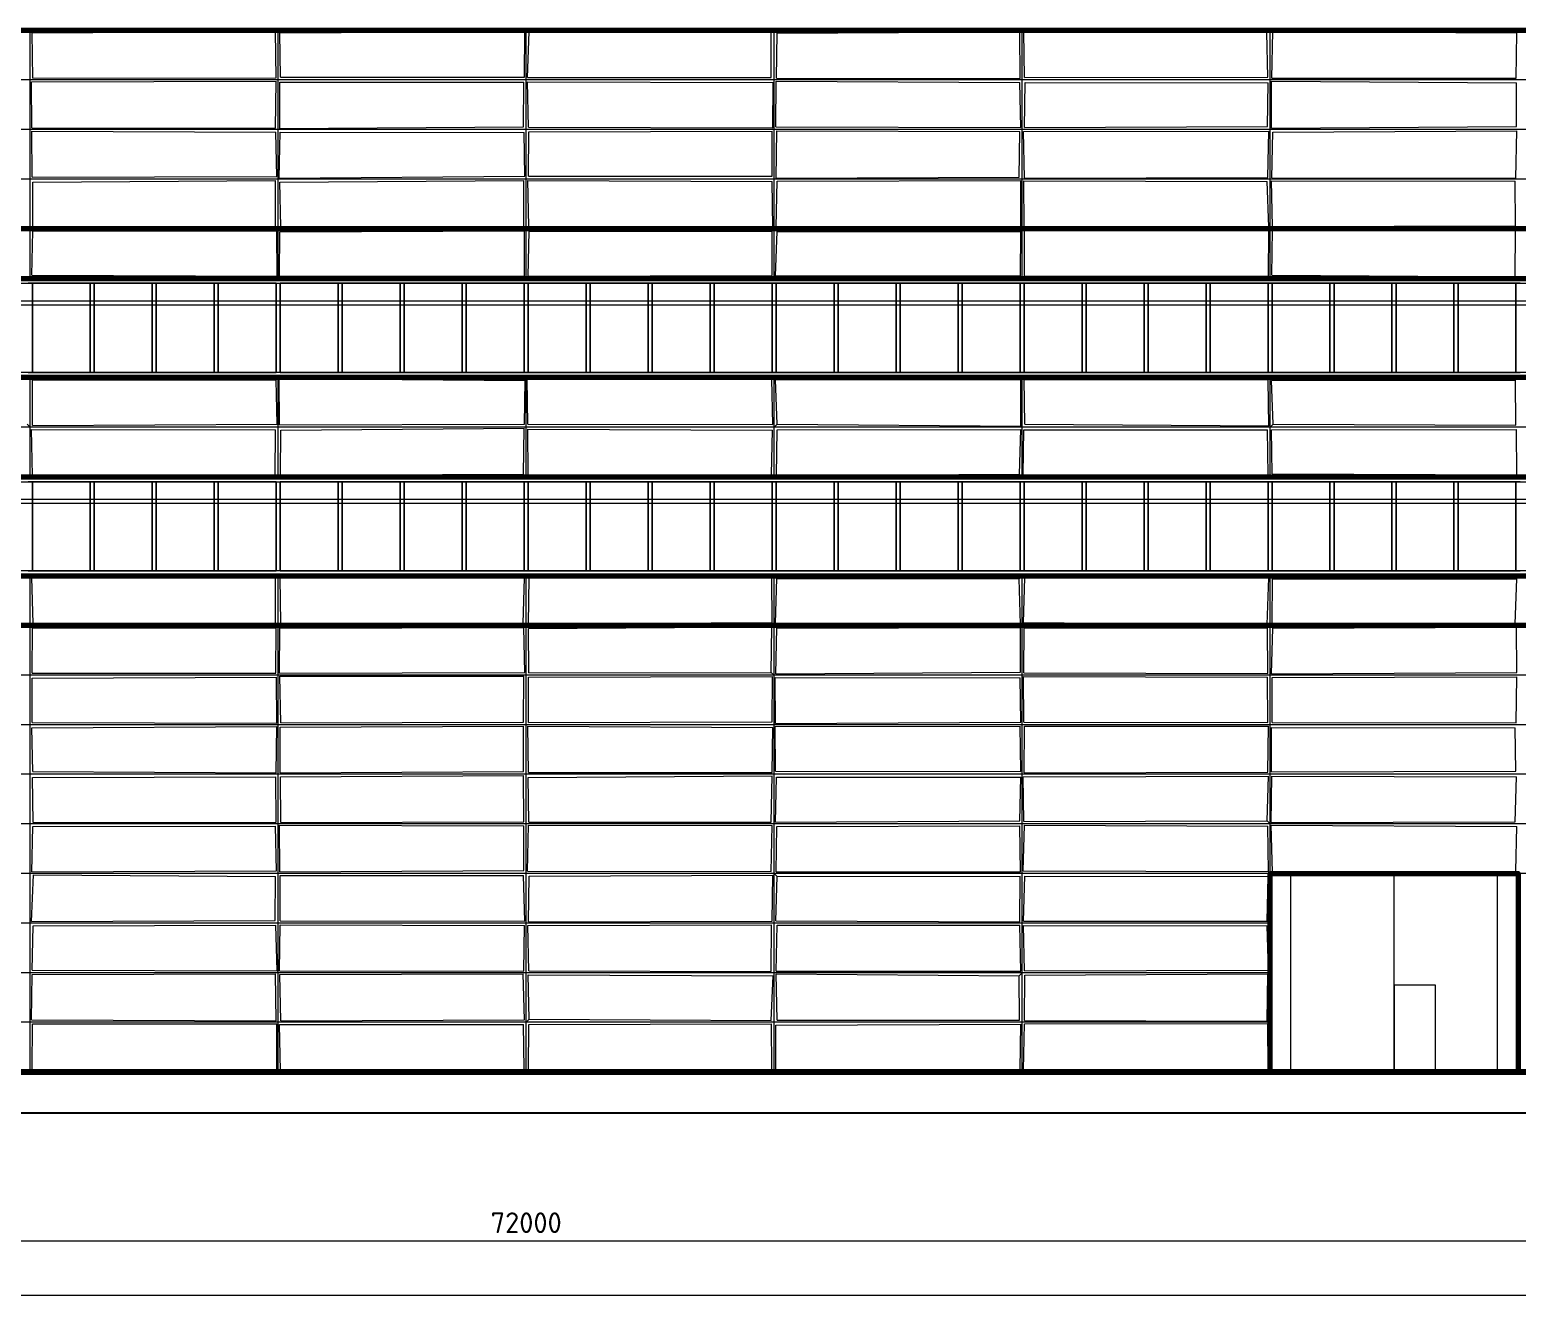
# Model space of a CAD drawing. Extents: x -50000 to 1632000, y -47600 to 308800.
# Drawn here: x 209987 to 245981, y -4550 to 26215 of the extents above; entities that cross this region are included whole.
import ezdxf

# ---------------------------------------------------------------- set-up
doc = ezdxf.new("R2010")
doc.units = 0
doc.header["$MEASUREMENT"] = 0
doc.layers.get('Defpoints').update_dxf_attribs({"color": 6})
doc.layers.add('2', color=7, linetype='Continuous')
doc.styles.get("Standard").update_dxf_attribs({"font": 'isocpeur.ttf'})
doc.dimstyles.get("Standard").update_dxf_attribs({"dimscale": 200, "dimtxt": 2.5, "dimasz": 1.5, "dimexe": 1.5, "dimexo": 5, "dimgap": 1, "dimtad": 1, "dimtoh": 1, "dimdec": 0, "dimrnd": 10, "dimzin": 0, "dimtxsty": 'Standard', "dimblk": 'OBLIQUE', "dimcen": 1, "dimdle": 1.5, "dimclrd": 256, "dimclre": 256, "dimclrt": 256, "dimadec": 0, "dimazin": 0, "dimtfac": 1, "dimtdec": 0, "dimtix": 1, "dimtmove": 0, "dimatfit": 3, "dimldrblk": 'NONE', "dimfxl": 1, "dimtolj": 1, "dimtzin": 0, "dimlwd": 18, "dimlwe": 18, "dimarcsym": 1})

# ---------------------------------------------------------------- blocks, each defined once
blk = doc.blocks.new('_Oblique')
at = {"color": 0, "linetype": 'ByBlock', "lineweight": -2}
blk.add_line((-0.5, -0.5), (0.5, 0.5), dxfattribs=at)
blk = doc.blocks.new('*D28')
at = {"layer": '2', "linetype": 'Continuous', "lineweight": 18, "transparency": 16777216}
blk.add_line((258300, -3100), (185700, -3100), dxfattribs=at)
at = {"layer": 'Defpoints', "color": 0, "linetype": 'Continuous', "transparency": 16777216}
for p in [(186000, 0), (258000, 0), (186000, -3100)]:
    blk.add_point(p, dxfattribs=at)
at = {"layer": '2', "linetype": 'Continuous', "lineweight": 18, "transparency": 16777216, "xscale": 300, "yscale": 300, "zscale": 300, "rotation": 180}
blk.add_blockref('_Oblique', (186000, -3100), dxfattribs=at)
at = {"layer": '2', "linetype": 'Continuous', "lineweight": 18, "transparency": 16777216, "xscale": 300, "yscale": 300, "zscale": 300}
blk.add_blockref('_Oblique', (258000, -3100), dxfattribs=at)
at = {"layer": '2', "linetype": 'Continuous', "lineweight": 18, "transparency": 16777216, "insert": (222000, -2650), "char_height": 500, "attachment_point": 5}
blk.add_mtext('\\A1;72000', dxfattribs=at)
blk = doc.blocks.new('_None')
blk = doc.blocks.new('*D31')
at = {"layer": '2', "linetype": 'Continuous', "lineweight": 18, "transparency": 16777216}
blk.add_line((-300, -4400), (402300, -4400), dxfattribs=at)
at = {"layer": 'Defpoints', "color": 0, "linetype": 'Continuous', "transparency": 16777216}
for p in [(0, 0), (402000, 0), (402000, -4400)]:
    blk.add_point(p, dxfattribs=at)
at = {"layer": '2', "linetype": 'Continuous', "lineweight": 18, "transparency": 16777216, "xscale": 300, "yscale": 300, "zscale": 300, "rotation": 180}
blk.add_blockref('_Oblique', (0, -4400), dxfattribs=at)
at = {"layer": '2', "linetype": 'Continuous', "lineweight": 18, "transparency": 16777216, "xscale": 300, "yscale": 300, "zscale": 300}
blk.add_blockref('_Oblique', (402000, -4400), dxfattribs=at)
at = {"layer": '2', "linetype": 'Continuous', "lineweight": 18, "transparency": 16777216, "insert": (201000, -3950), "char_height": 500, "attachment_point": 5}
blk.add_mtext('\\A1;402000', dxfattribs=at)

msp = doc.modelspace()

# ---------------------------------------------------------------- linework, layer by layer
at = {"layer": '2', "color": 8, "linetype": 'Continuous', "lineweight": 13}
for p, q in [((210000, 20200), (210000, 26200)), ((216000, 20200), (216000, 26200)), ((222000, 20200), (222000, 26200)), ((228000, 20200), (228000, 26200)), ((234000, 20200), (234000, 26200)), ((240000, 20200), (240000, 26200)), ((258000, 25000), (186000, 25000)), ((258000, 23800), (186000, 23800)), ((258000, 22600), (186000, 22600)), ((210000, 15400), (210000, 17800)), ((216000, 15400), (216000, 17800)), ((222000, 15400), (222000, 17800)), ((228000, 15400), (228000, 17800)), ((234000, 15400), (234000, 17800)), ((240000, 15400), (240000, 17800)), ((258000, 16600), (186000, 16600)), ((210000, 1000), (210000, 13000)), ((216000, 1000), (216000, 13000)), ((222000, 1000), (222000, 13000)), ((228000, 1000), (228000, 13000)), ((234000, 1000), (234000, 13000)), ((240000, 1000), (240000, 13000)), ((258000, 10600), (186000, 10600)), ((258000, 9400), (186000, 9400)), ((258000, 8200), (186000, 8200)), ((258000, 7000), (186000, 7000)), ((258000, 5800), (204000, 5800)), ((240000, 4600), (204000, 4600)), ((240000, 3400), (204000, 3400)), ((240000, 2200), (204000, 2200))]:
    msp.add_line(p, q, dxfattribs=at)
at = {"layer": '2', "color": 8, "linetype": 'Continuous', "lineweight": 9}
for p, q in [((210041.9, 26136.9), (215935.2, 26171.7)), ((210060, 25046.7), (210041.9, 26136.9)), ((215949.6, 25054.6), (215935.2, 26171.7)), ((216040.5, 26138.5), (221968.7, 26173.9)), ((216052.1, 25064.3), (216040.5, 26138.5)), ((221962.1, 25068.1), (221968.7, 26173.9)), ((222029.9, 25056.1), (222074.2, 26167.6)), ((222074.2, 26167.6), (227926.7, 26158.3)), ((227926.4, 25058.1), (227926.7, 26158.3)), ((228000, 26200), (228073.3, 26131)), ((228053.2, 25044.6), (228073.3, 26131)), ((228073.3, 26131), (233944.2, 26163.5)), ((233950.6, 25034.3), (233944.2, 26163.5)), ((234039.6, 26162), (239925.6, 26149.5)), ((234056.5, 25056.2), (234039.6, 26162)), ((239942.6, 25069), (239925.6, 26149.5)), ((240042.9, 25039.8), (240066.1, 26169.9)), ((240066.1, 26169.9), (245973.2, 26141.8)), ((245957.6, 25043.1), (245973.2, 26141.8)), ((210030.5, 24954.2), (215949.2, 24973.7)), ((210037.6, 23838.4), (210030.5, 24954.2)), ((210060, 25046.7), (215949.6, 25054.6)), ((215931.5, 23829.8), (215949.2, 24973.7)), ((216035.1, 23828.4), (216040.6, 24949.9)), ((216040.6, 24949.9), (221943.2, 24945)), ((216052.1, 25064.3), (221962.1, 25068.1)), ((221938.9, 23862.9), (221943.2, 24945)), ((222028.9, 24953.3), (227972.6, 24937.8)), ((222057.5, 23861.3), (222028.9, 24953.3)), ((222029.9, 25056.1), (227926.4, 25058.1)), ((227967.8, 23844.7), (227972.6, 24937.8)), ((228041, 23863.2), (228051.7, 24974.6)), ((228051.7, 24974.6), (233943.9, 24937.6)), ((228053.2, 25044.6), (233950.6, 25034.3)), ((233965.7, 23850.2), (233943.9, 24937.6)), ((234056.5, 25056.2), (239942.6, 25069)), ((234060.6, 23848.4), (234071.5, 24942.1)), ((234071.5, 24942.1), (239954.4, 24934.5)), ((239940.9, 23872.2), (239954.4, 24934.5)), ((240033.2, 23832.5), (240038.1, 24969.9)), ((240038.1, 24969.9), (245964, 24933.7)), ((240042.9, 25039.8), (245957.6, 25043.1)), ((245958.9, 23871.1), (245964, 24933.7)), ((210034.1, 23761.8), (215943.1, 23734.4)), ((210048.3, 22644.4), (210034.1, 23761.8)), ((210037.6, 23838.4), (215931.5, 23829.8)), ((216035.1, 23828.4), (221938.9, 23862.9)), ((222057.5, 23861.3), (227967.8, 23844.7)), ((222067.1, 23743.1), (227953.8, 23759.7)), ((227950.4, 22670.3), (227953.8, 23759.7)), ((228041, 23863.2), (233965.7, 23850.2)), ((228049, 22626.5), (228064.5, 23769)), ((228064.5, 23769), (233945.2, 23755.9)), ((233925.9, 22649.8), (233945.2, 23755.9)), ((234030.1, 23752.4), (239971.7, 23764.6)), ((234060.6, 23848.4), (239940.9, 23872.2)), ((239947.3, 22641.4), (239971.7, 23764.6)), ((240033.2, 23832.5), (245958.9, 23871.1)), ((240070.2, 23736.7), (245971.6, 23768)), ((245946.6, 22627.2), (245971.6, 23768)), ((215964.4, 22667.5), (215943.1, 23734.4)), ((216026, 22627.3), (216049.6, 23736.9)), ((216049.6, 23736.9), (221953.2, 23728.6)), ((221967.8, 22673.8), (221953.2, 23728.6)), ((222059.5, 22671.8), (222067.1, 23743.1)), ((234055.6, 22625.8), (234030.1, 23752.4)), ((240044.5, 22634.3), (240070.2, 23736.7)), ((210048.3, 22644.4), (215964.4, 22667.5)), ((210059.7, 22527), (215934.1, 22563.9)), ((210063.6, 21432.9), (210059.7, 22527)), ((215933.6, 21431.6), (215934.1, 22563.9)), ((216026, 22627.3), (221967.8, 22673.8)), ((216038.3, 22528), (221942.4, 22568.1)), ((216064.6, 21442.9), (216038.3, 22528)), ((221942.6, 21456.8), (221942.4, 22568.1)), ((222037.6, 22571.4), (227953.5, 22543.1)), ((222062.4, 21466.1), (222037.6, 22571.4)), ((222059.5, 22671.8), (227950.4, 22670.3)), ((227966.3, 21429), (227953.5, 22543.1)), ((228047.3, 21442.9), (228072.6, 22549.9)), ((228049, 22626.5), (233925.9, 22649.8)), ((228072.6, 22549.9), (233966.4, 22570.4)), ((233968.9, 21432.5), (233966.4, 22570.4)), ((234037.7, 22556.1), (239929, 22539.8)), ((234050, 21446.4), (234037.7, 22556.1)), ((234055.6, 22625.8), (239947.3, 22641.4)), ((239968, 21450.4), (239929, 22539.8)), ((240030.9, 22562.7), (245931.1, 22548.2)), ((240058.8, 21456.1), (240030.9, 22562.7)), ((240044.5, 22634.3), (245946.6, 22627.2)), ((245939.1, 21474.4), (245931.1, 22548.2)), ((210036.2, 20273.7), (210063.2, 21339.5)), ((210063.2, 21339.5), (215965.9, 21349.5)), ((210063.6, 21432.9), (215933.6, 21431.6)), ((215972.1, 20249.5), (215965.9, 21349.5)), ((216027.5, 20258.8), (216036.9, 21327.2)), ((216036.9, 21327.2), (221958.1, 21350.9)), ((216064.6, 21442.9), (221942.6, 21456.8)), ((221959, 20251.1), (221958.1, 21350.9)), ((222046.2, 20255.2), (222070.1, 21341.8)), ((222062.4, 21466.1), (227966.3, 21429)), ((222070.1, 21341.8), (227949.7, 21338.4)), ((227949.8, 20267.7), (227949.7, 21338.4)), ((228031.8, 20260), (228070.9, 21331.1)), ((228047.3, 21442.9), (233968.9, 21432.5)), ((228070.9, 21331.1), (233971, 21336.5)), ((233957.1, 20264), (233971, 21336.5)), ((234050, 21446.4), (239968, 21450.4)), ((234055.4, 20249.6), (234057, 21347.1)), ((234057, 21347.1), (239968.5, 21359.4)), ((239960.1, 20258.6), (239968.5, 21359.4)), ((240039.4, 20274.5), (240061.8, 21373.9)), ((240058.8, 21456.1), (245939.1, 21474.4)), ((240061.8, 21373.9), (245940.6, 21374.8)), ((245927.5, 20240.1), (245940.6, 21374.8)), ((210036.2, 20273.7), (215972.1, 20249.5)), ((216027.5, 20258.8), (221959, 20251.1)), ((222046.2, 20255.2), (227949.8, 20267.7)), ((228031.8, 20260), (233957.1, 20264)), ((234055.4, 20249.6), (239960.1, 20258.6)), ((240039.4, 20274.5), (245927.5, 20240.1)), ((210052.2, 17744.6), (215948.9, 17740.3)), ((210056.1, 16635.6), (210052.2, 17744.6)), ((215972.1, 16672.2), (215948.9, 17740.3)), ((216025.7, 17773.5), (221974.7, 17730.7)), ((216032.5, 16659.6), (216025.7, 17773.5)), ((221960.4, 16670.7), (221974.7, 17730.7)), ((222026.6, 17760.1), (227946.3, 17757)), ((222036.7, 16669.2), (222026.6, 17760.1)), ((227967.6, 16663.7), (227946.3, 17757)), ((228034, 17743.5), (233970.8, 17755.6)), ((228070.6, 16672.2), (228034, 17743.5)), ((233966.5, 16625.5), (233970.8, 17755.6)), ((234052.3, 17751.2), (239951.1, 17747.8)), ((234064.4, 16669.4), (234052.3, 17751.2)), ((239969.6, 16630.1), (239951.1, 17747.8)), ((240035.7, 17729.8), (245935.2, 17732.6)), ((240072.7, 16673.8), (240035.7, 17729.8)), ((245947.1, 16644.8), (245935.2, 17732.6)), ((210000, 16600), (209926.7, 16673.6)), ((210056.1, 16635.6), (215972.1, 16672.2)), ((216032.5, 16659.6), (221960.4, 16670.7)), ((216061.7, 16526.6), (221949.6, 16573.4)), ((221936, 15464.4), (221949.6, 16573.4)), ((222036.7, 16669.2), (227967.6, 16663.7)), ((228000, 16600), (228070.6, 16672.2)), ((228070.6, 16672.2), (233966.5, 16625.5)), ((234064.4, 16669.4), (239969.6, 16630.1)), ((240000, 16600), (240072.7, 16673.8)), ((240072.7, 16673.8), (245947.1, 16644.8)), ((210028.8, 16543.5), (215936.7, 16534)), ((210055.5, 15430.5), (210028.8, 16543.5)), ((215929.7, 15431.3), (215936.7, 16534)), ((216052.4, 15440.7), (216061.7, 16526.6)), ((222041.4, 16551.4), (227962.9, 16527.6)), ((222049.8, 15440.2), (222041.4, 16551.4)), ((227939.5, 15457.6), (227962.9, 16527.6)), ((228054.7, 15433.6), (228069.3, 16532.4)), ((228069.3, 16532.4), (233967.2, 16541.5)), ((233938.9, 15460.8), (233967.2, 16541.5)), ((234028.2, 15453), (234038.2, 16535.6)), ((234038.2, 16535.6), (239940.4, 16533.9)), ((239952.2, 15440.3), (239940.4, 16533.9)), ((240031.3, 16536.1), (245965, 16541.9)), ((240052.2, 15468.2), (240031.3, 16536.1)), ((245970.7, 15444.2), (245965, 16541.9)), ((210055.5, 15430.5), (215929.7, 15431.3)), ((216052.4, 15440.7), (221936, 15464.4)), ((222049.8, 15440.2), (227939.5, 15457.6)), ((228054.7, 15433.6), (233938.9, 15460.8)), ((234028.2, 15453), (239952.2, 15440.3)), ((240052.2, 15468.2), (245970.7, 15444.2)), ((210036.9, 12958.3), (215932.6, 12944.7)), ((210067.1, 11847.9), (210036.9, 12958.3)), ((234000, 13000), (233927.5, 12926)), ((215936.4, 11866.4), (215932.6, 12944.7)), ((216045.3, 12948.3), (221961.7, 12954.1)), ((216065.8, 11866.9), (216045.3, 12948.3)), ((221927.8, 11848.5), (221961.7, 12954.1)), ((222056.5, 11844.7), (222074.8, 12952.9)), ((222074.8, 12952.9), (227942.3, 12947.8)), ((227953.3, 11871.2), (227942.3, 12947.8)), ((228033.6, 11857.9), (228068.9, 12941.5)), ((228068.9, 12941.5), (233927.5, 12926)), ((233958.2, 11828.9), (233927.5, 12926)), ((234033.7, 11872.9), (234068.3, 12953)), ((234068.3, 12953), (239973.5, 12952.2)), ((239930.7, 11828.5), (239973.5, 12952.2)), ((240051, 11851.2), (240055.1, 12928.5)), ((240055.1, 12928.5), (245974.8, 12930.6)), ((245926.9, 11844.6), (245974.8, 12930.6)), ((210042, 10645.4), (210051.4, 11746.9)), ((210051.4, 11746.9), (215948.5, 11740.3)), ((210067.1, 11847.9), (215936.4, 11866.4)), ((215944.3, 10651), (215948.5, 11740.3)), ((216034.7, 10648.4), (216040.7, 11734.9)), ((216040.7, 11734.9), (221939.4, 11752.1)), ((216065.8, 11866.9), (221927.8, 11848.5)), ((221969.1, 10666.7), (221939.4, 11752.1)), ((222052.2, 11726.9), (227942.9, 11767.1)), ((222063.8, 10658.2), (222052.2, 11726.9)), ((222056.5, 11844.7), (227953.3, 11871.2)), ((227925, 10666.6), (227942.9, 11767.1)), ((228033.6, 11857.9), (233958.2, 11828.9)), ((228044.7, 10628.2), (228061.8, 11732.4)), ((228061.8, 11732.4), (233963.6, 11749.5)), ((233960, 10667.7), (233963.6, 11749.5)), ((234033.7, 11872.9), (239930.7, 11828.5)), ((234038.7, 10653.5), (234048.6, 11746.8)), ((234048.6, 11746.8), (239937.3, 11746.3)), ((239946.2, 10640), (239937.3, 11746.3)), ((240033.2, 10627.4), (240067.6, 11734.4)), ((240051, 11851.2), (245926.9, 11844.6)), ((240067.6, 11734.4), (245960, 11756.5)), ((245971.9, 10666), (245960, 11756.5)), ((210042, 10645.4), (215944.3, 10651)), ((210044.6, 10528.6), (215955.2, 10552.5)), ((210048.4, 9455.5), (210044.6, 10528.6)), ((215962.8, 9441.1), (215955.2, 10552.5)), ((216034.7, 10648.4), (221969.1, 10666.7)), ((216042.5, 10571.7), (221946.2, 10571.2)), ((216065.6, 9447.5), (216042.5, 10571.7)), ((221938.4, 9463.7), (221946.2, 10571.2)), ((222058.6, 9455.4), (222058.7, 10547.3)), ((222058.7, 10547.3), (227957.9, 10566.5)), ((222063.8, 10658.2), (227925, 10666.6)), ((228000, 10600), (227925, 10666.6)), ((227949, 9469.1), (227957.9, 10566.5)), ((228027.8, 10540.9), (233949.3, 10537.8)), ((228029.8, 9427.7), (228027.8, 10540.9)), ((228044.7, 10628.2), (233960, 10667.7)), ((233972.7, 9460.4), (233949.3, 10537.8)), ((234034.2, 10563.1), (239934.6, 10550)), ((234039.4, 9462.1), (234034.2, 10563.1)), ((234038.7, 10653.5), (239946.2, 10640)), ((239944.3, 9451.7), (239934.6, 10550)), ((240033.2, 10627.4), (245971.9, 10666)), ((240049.5, 10539.8), (245970.4, 10558.4)), ((240049.7, 9450.5), (240049.5, 10539.8)), ((245950.9, 9448), (245970.4, 10558.4)), ((210048.4, 9455.5), (215962.8, 9441.1)), ((216044.7, 9339.2), (221938.9, 9364.9)), ((216065.6, 9447.5), (221938.4, 9463.7)), ((221937.2, 8267.3), (221938.9, 9364.9)), ((222042.3, 9361.3), (227965.6, 9331.7)), ((222056.4, 8242.2), (222042.3, 9361.3)), ((222058.6, 9455.4), (227949, 9469.1)), ((228027, 9352.7), (233952.6, 9367.1)), ((228029.8, 9427.7), (233972.7, 9460.4)), ((233970.2, 8270), (233952.6, 9367.1)), ((234039.4, 9462.1), (239944.3, 9451.7)), ((234047.1, 8237), (234060.8, 9362.4)), ((234060.8, 9362.4), (239963.3, 9365.2)), ((239947.9, 8253.6), (239963.3, 9365.2)), ((240049.7, 9450.5), (245950.9, 9448)), ((210041.6, 9326.9), (215964, 9356.4)), ((210065.6, 8267.5), (210041.6, 9326.9)), ((215953.6, 8236.4), (215964, 9356.4)), ((216049.6, 8233.7), (216044.7, 9339.2)), ((227955.5, 8245.2), (227965.6, 9331.7)), ((228034.3, 8274.5), (228027, 9352.7)), ((240033.4, 8255.7), (240036.3, 9334.2)), ((240036.3, 9334.2), (245934.3, 9325.3)), ((245947.6, 8274.7), (245934.3, 9325.3)), ((210054.9, 8126), (215938.6, 8135.7)), ((210067.6, 7037.2), (210054.9, 8126)), ((210065.6, 8267.5), (215953.6, 8236.4)), ((215950.6, 7040.2), (215938.6, 8135.7)), ((216049.6, 8233.7), (221937.2, 8267.3)), ((216055.8, 8137.2), (221937.5, 8168.9)), ((216059.2, 7036.7), (216055.8, 8137.2)), ((221946.4, 7049.1), (221937.5, 8168.9)), ((222049.4, 8126.3), (227953, 8161.4)), ((222067, 7044.9), (222049.4, 8126.3)), ((222056.4, 8242.2), (227955.5, 8245.2)), ((227928.5, 7039.6), (227953, 8161.4)), ((228032.1, 7038.3), (228056.3, 8134.6)), ((228034.3, 8274.5), (233970.2, 8270)), ((228056.3, 8134.6), (233965.8, 8130.8)), ((233943.9, 7074.6), (233965.8, 8130.8)), ((234027.5, 8142.2), (239963.6, 8158.7)), ((234039, 7058.6), (234027.5, 8142.2)), ((234047.1, 8237), (239947.9, 8253.6)), ((239929.8, 7073.8), (239963.6, 8158.7)), ((240025.5, 7032.2), (240039.1, 8155.4)), ((240033.4, 8255.7), (245947.6, 8274.7)), ((240039.1, 8155.4), (245965.2, 8137.8)), ((245928, 7053.8), (245965.2, 8137.8)), ((210040.6, 5840.1), (210059.5, 6937.4)), ((210059.5, 6937.4), (215930.9, 6943.6)), ((210067.6, 7037.2), (215950.6, 7040.2)), ((215954.5, 5868.1), (215930.9, 6943.6)), ((216030.3, 6970.2), (221941.3, 6954.5)), ((216042.1, 5842.1), (216030.3, 6970.2)), ((216059.2, 7036.7), (221946.4, 7049.1)), ((221940.6, 5872.2), (221941.3, 6954.5)), ((222030.3, 5858.2), (222053.8, 6968.2)), ((222053.8, 6968.2), (227952.7, 6963.7)), ((222067, 7044.9), (227928.5, 7039.6)), ((227925.7, 5844.7), (227952.7, 6963.7)), ((228032.1, 7038.3), (233943.9, 7074.6)), ((228046.9, 5836.5), (228067.7, 6936.6)), ((228067.7, 6936.6), (233942.4, 6950)), ((233962.6, 5842.8), (233942.4, 6950)), ((234027.6, 5865.2), (234061, 6972)), ((234039, 7058.6), (239929.8, 7073.8)), ((234061, 6972), (239946.4, 6942.7)), ((240000, 7000), (239929.8, 7073.8)), ((239964.5, 5846.8), (239946.4, 6942.7)), ((240025.5, 7032.2), (245928, 7053.8)), ((240029.8, 6972.6), (245973, 6939.3)), ((240062.1, 5833.2), (240029.8, 6972.6)), ((245947.4, 5853.8), (245973, 6939.3)), ((210031, 4635.2), (210074.6, 5768.4)), ((210040.6, 5840.1), (215954.5, 5868.1)), ((210074.6, 5768.4), (215933.1, 5728.1)), ((216042.1, 5842.1), (221940.6, 5872.2)), ((222030.3, 5858.2), (227925.7, 5844.7)), ((222070.7, 5737.1), (227972.1, 5762.4)), ((227953.8, 4649.6), (227972.1, 5762.4)), ((228000, 5800), (228070.5, 5725.8)), ((228046.9, 5836.5), (233962.6, 5842.8)), ((234027.6, 5865.2), (239964.5, 5846.8)), ((240062.1, 5833.2), (245947.4, 5853.8)), ((215929.9, 4659.2), (215933.1, 5728.1)), ((216048.1, 4654), (216049.2, 5748.4)), ((216049.2, 5748.4), (221934.8, 5754.7)), ((221970.3, 4643.7), (221934.8, 5754.7)), ((222052.4, 4633), (222070.7, 5737.1)), ((228041.1, 4658.2), (228070.5, 5725.8)), ((228070.5, 5725.8), (233956.2, 5736.4)), ((233941.8, 4629), (233956.2, 5736.4)), ((234036.5, 4646.3), (234068.1, 5736.8)), ((234068.1, 5736.8), (239953.3, 5729.3)), ((239927.1, 4643.9), (239953.3, 5729.3)), ((210031, 4635.2), (215929.9, 4659.2)), ((210048, 3458.2), (210068.1, 4534.3)), ((210068.1, 4534.3), (215945.1, 4547.5)), ((215970.5, 3443.7), (215945.1, 4547.5)), ((216032.6, 3446.5), (216049.6, 4556.8)), ((216048.1, 4654), (221970.3, 4643.7)), ((216049.6, 4556.8), (221961.2, 4538.2)), ((221946.4, 3438.4), (221961.2, 4538.2)), ((222040, 4543), (227934.5, 4557.5)), ((222060.6, 3442.4), (222040, 4543)), ((222052.4, 4633), (227953.8, 4649.6)), ((227927.9, 3428.6), (227934.5, 4557.5)), ((228041.1, 4658.2), (233941.8, 4629)), ((228046.9, 3433), (228069.2, 4549.9)), ((228069.2, 4549.9), (233945.6, 4552.4)), ((233966.9, 3434.3), (233945.6, 4552.4)), ((234035.2, 4543.2), (239932.3, 4534)), ((234059.5, 3442.7), (234035.2, 4543.2)), ((234036.5, 4646.3), (239927.1, 4643.9)), ((239961.5, 3463.3), (239932.3, 4534)), ((210031.6, 2257), (210049, 3359.7)), ((210048, 3458.2), (215970.5, 3443.7)), ((210049, 3359.7), (215937.8, 3368.5)), ((215951.6, 2231.1), (215937.8, 3368.5)), ((216032.6, 3446.5), (221946.4, 3438.4)), ((216035.1, 3359.6), (221928.2, 3372.6)), ((216062.6, 2235.8), (216035.1, 3359.6)), ((221962.6, 2261.8), (221928.2, 3372.6)), ((222048, 3344.8), (227974, 3327.6)), ((222074.8, 2272.4), (222048, 3344.8)), ((222060.6, 3442.4), (227927.9, 3428.6)), ((227930.9, 2245.4), (227974, 3327.6)), ((228046.9, 3433), (233966.9, 3434.3)), ((228049.1, 3373.6), (233929.6, 3327)), ((228074.1, 2251.8), (228049.1, 3373.6)), ((234000, 3400), (233929.6, 3327)), ((233937.2, 2249.2), (233929.6, 3327)), ((234059.5, 3442.7), (239961.5, 3463.3)), ((234061.6, 2245.7), (234069.8, 3343)), ((234069.8, 3343), (239946.8, 3369.2)), ((239928.3, 2226.7), (239946.8, 3369.2)), ((210031.6, 2257), (215951.6, 2231.1)), ((210046.5, 1067.7), (210053.4, 2164.4)), ((210053.4, 2164.4), (215962.8, 2164.8)), ((215965.4, 1047.6), (215962.8, 2164.8)), ((216062.6, 2235.8), (221962.6, 2261.8)), ((222000, 2200), (222074.8, 2272.4)), ((222061.5, 2143), (227938.7, 2165)), ((222074.8, 2272.4), (227930.9, 2245.4)), ((227943.8, 1068.7), (227938.7, 2165)), ((228074.1, 2251.8), (233937.2, 2249.2)), ((234029.7, 1047.8), (234056.1, 2161.4)), ((234056.1, 2161.4), (239947, 2171.5)), ((234061.6, 2245.7), (239928.3, 2226.7)), ((239950.4, 1067.2), (239947, 2171.5)), ((216029.3, 2148.5), (221932.9, 2143.9)), ((216054.7, 1027.1), (216029.3, 2148.5)), ((221949.9, 1063), (221932.9, 2143.9)), ((222056.3, 1041.1), (222061.5, 2143)), ((228037.7, 2130), (233966.2, 2158.2)), ((228043.4, 1052.7), (228037.7, 2130)), ((233949.7, 1050.7), (233966.2, 2158.2)), ((210046.5, 1067.7), (215965.4, 1047.6)), ((216054.7, 1027.1), (221949.9, 1063)), ((222056.3, 1041.1), (227943.8, 1068.7)), ((228043.4, 1052.7), (233949.7, 1050.7)), ((234029.7, 1047.8), (239950.4, 1067.2))]:
    msp.add_line(p, q, dxfattribs=at)
at = {"layer": '2', "linetype": 'Continuous', "lineweight": 20}
for p, q in [((258300, 20200), (185700, 20200)), ((185970, 20080), (258030, 20080)), ((210050, 20080), (209950, 20080)), ((210050, 17920), (210050, 20080)), ((211450, 20080), (210050, 20080)), ((210050, 20080), (210050, 17920)), ((210050, 17920), (210050, 20080)), ((211550, 20080), (211450, 20080)), ((211450, 20080), (211450, 17920)), ((211450, 17920), (211450, 20080)), ((211450, 20080), (211450, 17920)), ((211550, 17920), (211550, 20080)), ((212950, 20080), (211550, 20080)), ((211550, 20080), (211550, 17920)), ((211550, 17920), (211550, 20080)), ((213050, 20080), (212950, 20080)), ((212950, 20080), (212950, 17920)), ((212950, 17920), (212950, 20080)), ((212950, 20080), (212950, 17920)), ((213050, 17920), (213050, 20080)), ((214450, 20080), (213050, 20080)), ((213050, 20080), (213050, 17920)), ((213050, 17920), (213050, 20080)), ((214550, 20080), (214450, 20080)), ((214450, 20080), (214450, 17920)), ((214450, 17920), (214450, 20080)), ((214450, 20080), (214450, 17920)), ((214550, 17920), (214550, 20080)), ((215950, 20080), (214550, 20080)), ((214550, 20080), (214550, 17920)), ((214550, 17920), (214550, 20080)), ((215950, 20080), (215950, 17920)), ((215950, 17920), (215950, 20080)), ((215950, 20080), (215950, 17920)), ((216050, 17920), (216050, 20080)), ((216050, 20080), (216050, 17920)), ((217450, 20080), (216050, 20080)), ((216050, 17920), (216050, 20080)), ((217550, 20080), (217450, 20080)), ((217450, 20080), (217450, 17920)), ((217450, 17920), (217450, 20080)), ((217450, 20080), (217450, 17920)), ((217550, 17920), (217550, 20080)), ((218950, 20080), (217550, 20080)), ((217550, 20080), (217550, 17920)), ((217550, 17920), (217550, 20080)), ((219050, 20080), (218950, 20080)), ((218950, 20080), (218950, 17920)), ((218950, 17920), (218950, 20080)), ((218950, 20080), (218950, 17920)), ((219050, 17920), (219050, 20080)), ((220450, 20080), (219050, 20080)), ((219050, 20080), (219050, 17920)), ((219050, 17920), (219050, 20080)), ((220550, 20080), (220450, 20080)), ((220450, 20080), (220450, 17920)), ((220450, 17920), (220450, 20080)), ((220450, 20080), (220450, 17920)), ((220550, 17920), (220550, 20080)), ((221950, 20080), (220550, 20080)), ((220550, 20080), (220550, 17920)), ((220550, 17920), (220550, 20080)), ((222050, 20080), (221950, 20080)), ((221950, 20080), (221950, 17920)), ((221950, 17920), (221950, 20080)), ((221950, 20080), (221950, 17920)), ((222050, 17920), (222050, 20080)), ((223450, 20080), (222050, 20080)), ((222050, 20080), (222050, 17920)), ((222050, 17920), (222050, 20080)), ((223550, 20080), (223450, 20080)), ((223450, 20080), (223450, 17920)), ((223450, 17920), (223450, 20080)), ((223450, 20080), (223450, 17920)), ((223550, 17920), (223550, 20080)), ((224950, 20080), (223550, 20080)), ((223550, 20080), (223550, 17920)), ((223550, 17920), (223550, 20080)), ((225050, 20080), (224950, 20080)), ((224950, 20080), (224950, 17920)), ((224950, 17920), (224950, 20080)), ((224950, 20080), (224950, 17920)), ((225050, 17920), (225050, 20080)), ((226450, 20080), (225050, 20080)), ((225050, 20080), (225050, 17920)), ((225050, 17920), (225050, 20080)), ((226550, 20080), (226450, 20080)), ((226450, 20080), (226450, 17920)), ((226450, 17920), (226450, 20080)), ((226450, 20080), (226450, 17920)), ((226550, 17920), (226550, 20080)), ((226550, 20080), (226550, 17920)), ((227950, 20080), (226550, 20080)), ((226550, 17920), (226550, 20080)), ((228050, 20080), (227950, 20080)), ((227950, 20080), (227950, 17920)), ((227950, 17920), (227950, 20080)), ((227950, 20080), (227950, 17920)), ((228050, 17920), (228050, 20080)), ((229450, 20080), (228050, 20080)), ((228050, 20080), (228050, 17920)), ((228050, 17920), (228050, 20080)), ((229550, 20080), (229450, 20080)), ((229450, 20080), (229450, 17920)), ((229450, 17920), (229450, 20080)), ((229450, 20080), (229450, 17920)), ((229550, 17920), (229550, 20080)), ((229550, 20080), (229550, 17920)), ((230950, 20080), (229550, 20080)), ((229550, 17920), (229550, 20080)), ((231050, 20080), (230950, 20080)), ((230950, 20080), (230950, 17920)), ((230950, 17920), (230950, 20080)), ((230950, 20080), (230950, 17920)), ((231050, 17920), (231050, 20080)), ((231050, 20080), (231050, 17920)), ((232450, 20080), (231050, 20080)), ((231050, 17920), (231050, 20080)), ((232550, 20080), (232450, 20080)), ((232450, 20080), (232450, 17920)), ((232450, 17920), (232450, 20080)), ((232450, 20080), (232450, 17920)), ((232550, 17920), (232550, 20080)), ((233950, 20080), (232550, 20080)), ((232550, 20080), (232550, 17920)), ((232550, 17920), (232550, 20080)), ((234050, 20080), (233950, 20080)), ((233950, 20080), (233950, 17920)), ((233950, 17920), (233950, 20080)), ((233950, 20080), (233950, 17920)), ((234050, 17920), (234050, 20080)), ((234050, 20080), (234050, 17920)), ((235450, 20080), (234050, 20080)), ((234050, 17920), (234050, 20080)), ((235550, 20080), (235450, 20080)), ((235450, 20080), (235450, 17920)), ((235450, 17920), (235450, 20080)), ((235450, 20080), (235450, 17920)), ((235550, 17920), (235550, 20080)), ((236950, 20080), (235550, 20080)), ((235550, 20080), (235550, 17920)), ((235550, 17920), (235550, 20080)), ((237050, 20080), (236950, 20080)), ((236950, 20080), (236950, 17920)), ((236950, 17920), (236950, 20080)), ((236950, 20080), (236950, 17920)), ((237050, 17920), (237050, 20080)), ((238450, 20080), (237050, 20080)), ((237050, 20080), (237050, 17920)), ((237050, 17920), (237050, 20080)), ((238550, 20080), (238450, 20080)), ((238450, 20080), (238450, 17920)), ((238450, 17920), (238450, 20080)), ((238450, 20080), (238450, 17920)), ((238550, 17920), (238550, 20080)), ((238550, 20080), (238550, 17920)), ((239950, 20080), (238550, 20080)), ((238550, 17920), (238550, 20080)), ((240050, 20080), (239950, 20080)), ((239950, 20080), (239950, 17920)), ((239950, 17920), (239950, 20080)), ((239950, 20080), (239950, 17920)), ((240050, 17920), (240050, 20080)), ((241450, 20080), (240050, 20080)), ((240050, 20080), (240050, 17920)), ((240050, 17920), (240050, 20080)), ((241550, 20080), (241450, 20080)), ((241450, 20080), (241450, 17920)), ((241450, 17920), (241450, 20080)), ((241450, 20080), (241450, 17920)), ((241550, 17920), (241550, 20080)), ((241550, 20080), (241550, 17920)), ((242950, 20080), (241550, 20080)), ((241550, 17920), (241550, 20080)), ((243050, 20080), (242950, 20080)), ((242950, 20080), (242950, 17920)), ((242950, 17920), (242950, 20080)), ((242950, 20080), (242950, 17920)), ((243050, 17920), (243050, 20080)), ((244450, 20080), (243050, 20080)), ((243050, 20080), (243050, 17920)), ((243050, 17920), (243050, 20080)), ((244550, 20080), (244450, 20080)), ((244450, 20080), (244450, 17920)), ((244450, 17920), (244450, 20080)), ((244450, 20080), (244450, 17920)), ((244550, 17920), (244550, 20080)), ((244550, 20080), (244550, 17920)), ((245950, 20080), (244550, 20080)), ((244550, 17920), (244550, 20080)), ((246050, 20080), (245950, 20080)), ((245950, 20080), (245950, 17920)), ((245950, 17920), (245950, 20080)), ((245950, 20080), (245950, 17920)), ((258030, 19650), (185970, 19650)), ((258030, 19550), (185970, 19550)), ((258030, 17920), (185970, 17920)), ((209950, 17920), (210050, 17920)), ((210050, 17920), (211450, 17920)), ((211450, 17920), (211550, 17920)), ((211550, 17920), (212950, 17920)), ((212950, 17920), (213050, 17920)), ((213050, 17920), (214450, 17920)), ((214450, 17920), (214550, 17920)), ((214550, 17920), (215950, 17920)), ((216050, 17920), (217450, 17920)), ((217450, 17920), (217550, 17920)), ((217550, 17920), (218950, 17920)), ((218950, 17920), (219050, 17920)), ((219050, 17920), (220450, 17920)), ((220450, 17920), (220550, 17920)), ((220550, 17920), (221950, 17920)), ((221950, 17920), (222050, 17920)), ((222050, 17920), (223450, 17920)), ((223450, 17920), (223550, 17920)), ((223550, 17920), (224950, 17920)), ((224950, 17920), (225050, 17920)), ((225050, 17920), (226450, 17920)), ((226450, 17920), (226550, 17920)), ((226550, 17920), (227950, 17920)), ((227950, 17920), (228050, 17920)), ((228050, 17920), (229450, 17920)), ((229450, 17920), (229550, 17920)), ((229550, 17920), (230950, 17920)), ((230950, 17920), (231050, 17920)), ((231050, 17920), (232450, 17920)), ((232450, 17920), (232550, 17920)), ((232550, 17920), (233950, 17920)), ((233950, 17920), (234050, 17920)), ((234050, 17920), (235450, 17920)), ((235450, 17920), (235550, 17920)), ((235550, 17920), (236950, 17920)), ((236950, 17920), (237050, 17920)), ((237050, 17920), (238450, 17920)), ((238450, 17920), (238550, 17920)), ((238550, 17920), (239950, 17920)), ((239950, 17920), (240050, 17920)), ((240050, 17920), (241450, 17920)), ((241450, 17920), (241550, 17920)), ((241550, 17920), (242950, 17920)), ((242950, 17920), (243050, 17920)), ((243050, 17920), (244450, 17920)), ((244450, 17920), (244550, 17920)), ((244550, 17920), (245950, 17920)), ((245950, 17920), (246050, 17920)), ((185970, 15280), (258030, 15280)), ((210050, 15280), (209950, 15280)), ((210050, 13120), (210050, 15280)), ((211450, 15280), (210050, 15280)), ((210050, 15280), (210050, 13120)), ((210050, 13120), (210050, 15280)), ((211550, 15280), (211450, 15280)), ((211450, 15280), (211450, 13120)), ((211450, 13120), (211450, 15280)), ((211450, 15280), (211450, 13120)), ((211550, 13120), (211550, 15280)), ((212950, 15280), (211550, 15280)), ((211550, 15280), (211550, 13120)), ((211550, 13120), (211550, 15280)), ((213050, 15280), (212950, 15280)), ((212950, 15280), (212950, 13120)), ((212950, 13120), (212950, 15280)), ((212950, 15280), (212950, 13120)), ((213050, 13120), (213050, 15280)), ((214450, 15280), (213050, 15280)), ((213050, 15280), (213050, 13120)), ((213050, 13120), (213050, 15280)), ((214550, 15280), (214450, 15280)), ((214450, 15280), (214450, 13120)), ((214450, 13120), (214450, 15280)), ((214450, 15280), (214450, 13120)), ((214550, 13120), (214550, 15280)), ((214550, 15280), (214550, 13120)), ((215950, 15280), (214550, 15280)), ((214550, 13120), (214550, 15280)), ((215950, 15280), (215950, 13120)), ((215950, 13120), (215950, 15280)), ((215950, 15280), (215950, 13120)), ((216050, 13120), (216050, 15280)), ((217450, 15280), (216050, 15280)), ((216050, 15280), (216050, 13120)), ((216050, 13120), (216050, 15280)), ((217550, 15280), (217450, 15280)), ((217450, 15280), (217450, 13120)), ((217450, 13120), (217450, 15280)), ((217450, 15280), (217450, 13120)), ((217550, 13120), (217550, 15280)), ((218950, 15280), (217550, 15280)), ((217550, 15280), (217550, 13120)), ((217550, 13120), (217550, 15280)), ((219050, 15280), (218950, 15280)), ((218950, 15280), (218950, 13120)), ((218950, 13120), (218950, 15280)), ((218950, 15280), (218950, 13120)), ((219050, 13120), (219050, 15280)), ((220450, 15280), (219050, 15280)), ((219050, 15280), (219050, 13120)), ((219050, 13120), (219050, 15280)), ((220550, 15280), (220450, 15280)), ((220450, 15280), (220450, 13120)), ((220450, 13120), (220450, 15280)), ((220450, 15280), (220450, 13120)), ((220550, 13120), (220550, 15280)), ((221950, 15280), (220550, 15280)), ((220550, 15280), (220550, 13120)), ((220550, 13120), (220550, 15280)), ((222050, 15280), (221950, 15280)), ((221950, 15280), (221950, 13120)), ((221950, 13120), (221950, 15280)), ((221950, 15280), (221950, 13120)), ((222050, 13120), (222050, 15280)), ((222050, 15280), (222050, 13120)), ((223450, 15280), (222050, 15280)), ((222050, 13120), (222050, 15280)), ((223550, 15280), (223450, 15280)), ((223450, 15280), (223450, 13120)), ((223450, 13120), (223450, 15280)), ((223450, 15280), (223450, 13120)), ((223550, 13120), (223550, 15280)), ((224950, 15280), (223550, 15280)), ((223550, 15280), (223550, 13120)), ((223550, 13120), (223550, 15280)), ((225050, 15280), (224950, 15280)), ((224950, 15280), (224950, 13120)), ((224950, 13120), (224950, 15280)), ((224950, 15280), (224950, 13120)), ((225050, 13120), (225050, 15280)), ((226450, 15280), (225050, 15280)), ((225050, 15280), (225050, 13120)), ((225050, 13120), (225050, 15280)), ((226550, 15280), (226450, 15280)), ((226450, 15280), (226450, 13120)), ((226450, 13120), (226450, 15280)), ((226450, 15280), (226450, 13120)), ((226550, 13120), (226550, 15280)), ((226550, 15280), (226550, 13120)), ((227950, 15280), (226550, 15280)), ((226550, 13120), (226550, 15280)), ((228050, 15280), (227950, 15280)), ((227950, 15280), (227950, 13120)), ((227950, 13120), (227950, 15280)), ((227950, 15280), (227950, 13120)), ((228050, 13120), (228050, 15280)), ((229450, 15280), (228050, 15280)), ((228050, 15280), (228050, 13120)), ((228050, 13120), (228050, 15280)), ((229550, 15280), (229450, 15280)), ((229450, 15280), (229450, 13120)), ((229450, 13120), (229450, 15280)), ((229450, 15280), (229450, 13120)), ((229550, 13120), (229550, 15280)), ((230950, 15280), (229550, 15280)), ((229550, 15280), (229550, 13120)), ((229550, 13120), (229550, 15280)), ((231050, 15280), (230950, 15280)), ((230950, 15280), (230950, 13120)), ((230950, 13120), (230950, 15280)), ((230950, 15280), (230950, 13120)), ((231050, 13120), (231050, 15280)), ((232450, 15280), (231050, 15280)), ((231050, 15280), (231050, 13120)), ((231050, 13120), (231050, 15280)), ((232550, 15280), (232450, 15280)), ((232450, 15280), (232450, 13120)), ((232450, 13120), (232450, 15280)), ((232450, 15280), (232450, 13120)), ((232550, 13120), (232550, 15280)), ((232550, 15280), (232550, 13120)), ((233950, 15280), (232550, 15280)), ((232550, 13120), (232550, 15280)), ((234050, 15280), (233950, 15280)), ((233950, 15280), (233950, 13120)), ((233950, 13120), (233950, 15280)), ((233950, 15280), (233950, 13120)), ((234050, 13120), (234050, 15280)), ((234050, 15280), (234050, 13120)), ((235450, 15280), (234050, 15280)), ((234050, 13120), (234050, 15280)), ((235550, 15280), (235450, 15280)), ((235450, 15280), (235450, 13120)), ((235450, 13120), (235450, 15280)), ((235450, 15280), (235450, 13120)), ((235550, 13120), (235550, 15280)), ((236950, 15280), (235550, 15280)), ((235550, 15280), (235550, 13120)), ((235550, 13120), (235550, 15280)), ((237050, 15280), (236950, 15280)), ((236950, 15280), (236950, 13120)), ((236950, 13120), (236950, 15280)), ((236950, 15280), (236950, 13120)), ((237050, 13120), (237050, 15280)), ((238450, 15280), (237050, 15280)), ((237050, 15280), (237050, 13120)), ((237050, 13120), (237050, 15280)), ((238550, 15280), (238450, 15280)), ((238450, 15280), (238450, 13120)), ((238450, 13120), (238450, 15280)), ((238450, 15280), (238450, 13120)), ((238550, 13120), (238550, 15280)), ((239950, 15280), (238550, 15280)), ((238550, 15280), (238550, 13120)), ((238550, 13120), (238550, 15280)), ((240050, 15280), (239950, 15280)), ((239950, 15280), (239950, 13120)), ((239950, 13120), (239950, 15280)), ((239950, 15280), (239950, 13120)), ((240050, 13120), (240050, 15280)), ((241450, 15280), (240050, 15280)), ((240050, 15280), (240050, 13120)), ((240050, 13120), (240050, 15280)), ((241550, 15280), (241450, 15280)), ((241450, 15280), (241450, 13120)), ((241450, 13120), (241450, 15280)), ((241450, 15280), (241450, 13120)), ((241550, 13120), (241550, 15280)), ((242950, 15280), (241550, 15280)), ((241550, 15280), (241550, 13120)), ((241550, 13120), (241550, 15280)), ((243050, 15280), (242950, 15280)), ((242950, 15280), (242950, 13120)), ((242950, 13120), (242950, 15280)), ((242950, 15280), (242950, 13120)), ((243050, 13120), (243050, 15280)), ((243050, 15280), (243050, 13120)), ((244450, 15280), (243050, 15280)), ((243050, 13120), (243050, 15280)), ((244550, 15280), (244450, 15280)), ((244450, 15280), (244450, 13120)), ((244450, 13120), (244450, 15280)), ((244450, 15280), (244450, 13120)), ((244550, 13120), (244550, 15280)), ((245950, 15280), (244550, 15280)), ((244550, 15280), (244550, 13120)), ((244550, 13120), (244550, 15280)), ((246050, 15280), (245950, 15280)), ((245950, 15280), (245950, 13120)), ((245950, 13120), (245950, 15280)), ((245950, 15280), (245950, 13120)), ((258030, 14850), (185970, 14850)), ((258030, 14750), (185970, 14750)), ((258030, 13120), (185970, 13120)), ((209950, 13120), (210050, 13120)), ((210050, 13120), (211450, 13120)), ((211450, 13120), (211550, 13120)), ((211550, 13120), (212950, 13120)), ((212950, 13120), (213050, 13120)), ((213050, 13120), (214450, 13120)), ((214450, 13120), (214550, 13120)), ((214550, 13120), (215950, 13120)), ((216050, 13120), (217450, 13120)), ((217450, 13120), (217550, 13120)), ((217550, 13120), (218950, 13120)), ((218950, 13120), (219050, 13120)), ((219050, 13120), (220450, 13120)), ((220450, 13120), (220550, 13120)), ((220550, 13120), (221950, 13120)), ((221950, 13120), (222050, 13120)), ((222050, 13120), (223450, 13120)), ((223450, 13120), (223550, 13120)), ((223550, 13120), (224950, 13120)), ((224950, 13120), (225050, 13120)), ((225050, 13120), (226450, 13120)), ((226450, 13120), (226550, 13120)), ((226550, 13120), (227950, 13120)), ((227950, 13120), (228050, 13120)), ((228050, 13120), (229450, 13120)), ((229450, 13120), (229550, 13120)), ((229550, 13120), (230950, 13120)), ((230950, 13120), (231050, 13120)), ((231050, 13120), (232450, 13120)), ((232450, 13120), (232550, 13120)), ((232550, 13120), (233950, 13120)), ((233950, 13120), (234050, 13120)), ((234050, 13120), (235450, 13120)), ((235450, 13120), (235550, 13120)), ((235550, 13120), (236950, 13120)), ((236950, 13120), (237050, 13120)), ((237050, 13120), (238450, 13120)), ((238450, 13120), (238550, 13120)), ((238550, 13120), (239950, 13120)), ((239950, 13120), (240050, 13120)), ((240050, 13120), (241450, 13120)), ((241450, 13120), (241550, 13120)), ((241550, 13120), (242950, 13120)), ((242950, 13120), (243050, 13120)), ((243050, 13120), (244450, 13120)), ((244450, 13120), (244550, 13120)), ((244550, 13120), (245950, 13120)), ((245950, 13120), (246050, 13120)), ((240500, 1000), (240500, 5800)), ((243000, 1000), (243000, 5800)), ((245500, 1000), (245500, 5800))]:
    msp.add_line(p, q, dxfattribs=at)
at = {"layer": '2', "lineweight": 70}
for p, q in [((185850, 20200), (258150, 20200)), ((258150, 17800), (185850, 17800)), ((185850, 15400), (258150, 15400)), ((185850, 13000), (258150, 13000))]:
    msp.add_line(p, q, dxfattribs=at)
at = {"layer": '2', "linetype": 'Continuous', "lineweight": 100}
msp.add_line((-8300, 1000), (414415.6, 1000), dxfattribs=at)
at = {"layer": '2'}
msp.add_line((402000, 1000), (0, 1000), dxfattribs=at)
at = {"layer": '2', "linetype": 'Continuous'}
msp.add_line((185400, 1000), (258600, 1000), dxfattribs=at)
at = {"layer": '2', "lineweight": 70}
for points in [[(258300, 21400), (258300, 26800), (258000, 26800), (258000, 26200), (186000, 26200), (186000, 26800), (185700, 26800), (185700, 21400)], [(258300, 11800), (258300, 13000), (258150, 13000), (258150, 15400), (258300, 15400), (258300, 17800), (258150, 17800), (258150, 20200), (258300, 20200), (258300, 21400), (185700, 21400), (185700, 20200), (185850, 20200), (185850, 17800), (185700, 17800), (185700, 15400), (185850, 15400), (185850, 13000), (185700, 13000), (185700, 11800)], [(258600, 1000), (258600, 11800), (185400, 11800), (185400, 1000)]]:
    msp.add_lwpolyline(points, dxfattribs=at)
at = {"layer": '2', "linetype": 'Continuous', "lineweight": 70}
msp.add_lwpolyline([(240000, 1000), (240000, 5800), (246000, 5800), (246000, 1000)], dxfattribs=at)
at = {"layer": '2', "linetype": 'Continuous', "lineweight": 20}
msp.add_lwpolyline([(243000, 1000), (244000, 1000), (244000, 3100), (243000, 3100)], close=True, dxfattribs=at)
at = {"layer": 'Defpoints'}
msp.add_line((1632000, 0), (-50000, 0), dxfattribs=at)

# ---------------------------------------------------------------- dimensions: what is measured, and where the dimension line sits
at = {"layer": '2', "linetype": 'Continuous', "lineweight": 18}
for base, p1, p2, override, picture, middle in [((402000, -4400), (0, 0), (402000, 0), {"dimse1": 1, "dimse2": 1, "dimsd1": 0, "dimsd2": 0}, '*D31', (201000, -3950)), ((186000, -3100), (258000, 0), (186000, 0), {"dimse1": 1, "dimse2": 1}, '*D28', (222000, -2650))]:
    dim = msp.add_linear_dim(base=base, p1=p1, p2=p2, dimstyle='Standard', override=override, dxfattribs=at)
    dim.commit()
    dim.dimension.update_dxf_attribs({"geometry": picture, "text_midpoint": middle})

doc.saveas('drawing.dxf')
